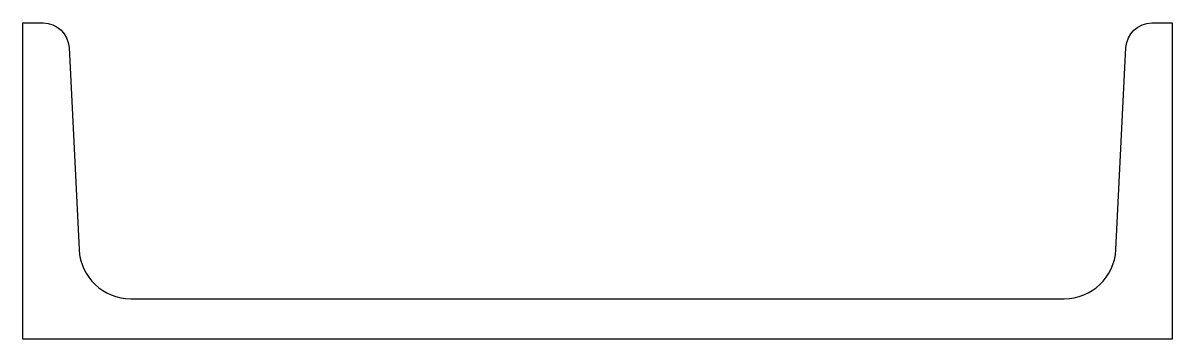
# Model space of a CAD drawing. Extents: x -200 to 200, y 0 to 110.
import ezdxf

# ---------------------------------------------------------------- set-up
doc = ezdxf.new("R2010")
doc.units = 0

msp = doc.modelspace()

# ---------------------------------------------------------------- linework, layer by layer
msp.add_lwpolyline([(-192.96, 110, -0.399668), (-183.97, 101.45), (-180.46, 31.1, 0.399668), (-162.48, 14), (162.48, 14, 0.399668), (180.46, 31.1), (183.97, 101.45, -0.399668), (192.96, 110), (200, 110), (200, 0), (-200, 0), (-200, 110)], format="xyb", close=True)

doc.saveas('drawing.dxf')
